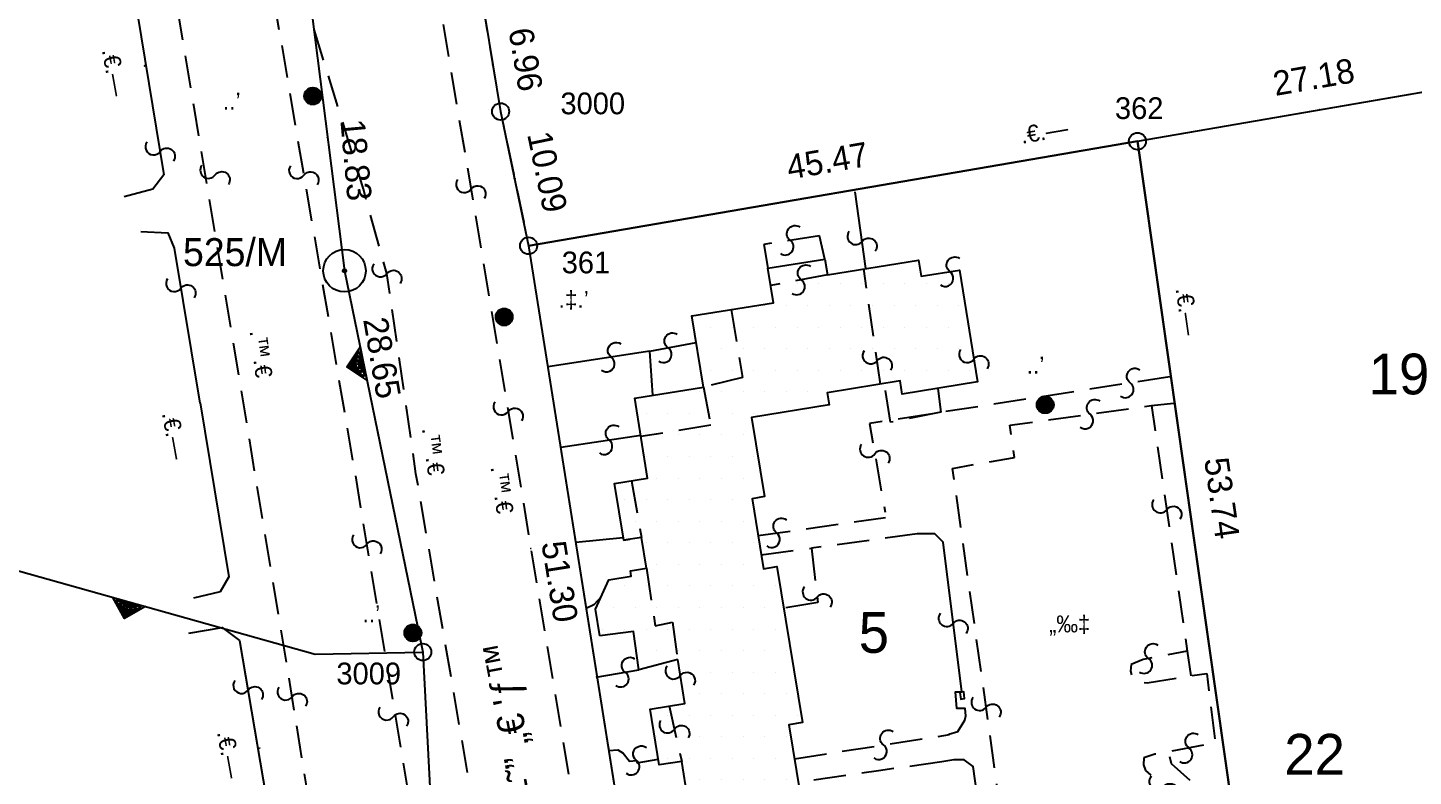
# Model space of a CAD drawing. Extents: x 160399 to 161261, y 619798 to 620526.
# Drawn here: x 160689.1 to 160791.1, y 620177.8 to 620232.9 of the extents above; entities that cross this region are included whole.
import ezdxf
from ezdxf.enums import TextEntityAlignment as Align

# ---------------------------------------------------------------- set-up
doc = ezdxf.new("R2010")
doc.units = 0
doc.header["$LTSCALE"] = 0.375
doc.header["$MEASUREMENT"] = 0
doc.linetypes.add('HIDDEN', pattern=[9.525, 6.35, -3.175])
doc.layers.get('0').update_dxf_attribs({"linetype": 'CONTINUOUS'})
for name, color, linetype in [('FNCP002', 251, 'CONTINUOUS'), ('FNCS012', 3, 'CONTINUOUS'), ('PCLP001', 7, 'CONTINUOUS'), ('PCLP004', 7, 'CONTINUOUS'), ('PCLP007', 7, 'CONTINUOUS'), ('PCLS001', 2, 'CONTINUOUS'), ('PCLS002', 2, 'CONTINUOUS'), ('PCLS007', 4, 'CONTINUOUS'), ('PH-BLDH001', 3, 'CONTINUOUS'), ('PH-BLDP001', 3, 'CONTINUOUS'), ('PH-BLDP008', 3, 'CONTINUOUS'), ('PH-BLDP030', 3, 'HIDDEN'), ('PH-BLDP031', 3, 'HIDDEN'), ('PH-ELCS102', 3, 'CONTINUOUS'), ('PH-FNCP000', 3, 'CONTINUOUS'), ('PH-FNCP006', 3, 'CONTINUOUS'), ('PH-FNCP007', 3, 'CONTINUOUS'), ('PH-LGTS008', 3, 'CONTINUOUS'), ('PH-PHNS006', 3, 'CONTINUOUS'), ('PH-RODP021', 3, 'HIDDEN'), ('PH-RODP023', 3, 'HIDDEN'), ('PH-RODP026', 3, 'HIDDEN'), ('PH-RODP028', 3, 'HIDDEN'), ('PH-RODT100', 3, 'HIDDEN'), ('RODP021', 251, 'HIDDEN'), ('RODS001', 7, 'CONTINUOUS'), ('RODS004', 3, 'CONTINUOUS'), ('SRVS002', 6, 'CONTINUOUS'), ('SRVS007', 2, 'CONTINUOUS'), ('UD_PCLS008', 11, 'CONTINUOUS')]:
    doc.layers.add(name, color=color, linetype=linetype)
doc.styles.add('HEBTXT', font='hebtxt')

# ---------------------------------------------------------------- blocks, each defined once
blk = doc.blocks.new('*X12')
at = {"color": 0}
for p, q in [((160747.86875, 620215.6125), (160747.86875, 620215.6125)), ((160755.80625, 620215.6125), (160755.80625, 620215.6125)), ((160745.4875, 620214.025), (160745.4875, 620214.025)), ((160747.075, 620214.025), (160747.075, 620214.025)), ((160748.6625, 620214.025), (160748.6625, 620214.025)), ((160750.25, 620214.025), (160750.25, 620214.025)), ((160751.8375, 620214.025), (160751.8375, 620214.025)), ((160753.425, 620214.025), (160753.425, 620214.025)), ((160755.0125, 620214.025), (160755.0125, 620214.025)), ((160756.6, 620214.025), (160756.6, 620214.025)), ((160758.1875, 620214.025), (160758.1875, 620214.025)), ((160744.69375, 620212.4375), (160744.69375, 620212.4375)), ((160746.28125, 620212.4375), (160746.28125, 620212.4375)), ((160747.86875, 620212.4375), (160747.86875, 620212.4375)), ((160749.45625, 620212.4375), (160749.45625, 620212.4375)), ((160751.04375, 620212.4375), (160751.04375, 620212.4375)), ((160752.63125, 620212.4375), (160752.63125, 620212.4375)), ((160754.21875, 620212.4375), (160754.21875, 620212.4375)), ((160755.80625, 620212.4375), (160755.80625, 620212.4375)), ((160757.39375, 620212.4375), (160757.39375, 620212.4375)), ((160758.98125, 620212.4375), (160758.98125, 620212.4375)), ((160740.725, 620210.85), (160740.725, 620210.85)), ((160742.3125, 620210.85), (160742.3125, 620210.85)), ((160743.9, 620210.85), (160743.9, 620210.85)), ((160745.4875, 620210.85), (160745.4875, 620210.85)), ((160747.075, 620210.85), (160747.075, 620210.85)), ((160748.6625, 620210.85), (160748.6625, 620210.85)), ((160750.25, 620210.85), (160750.25, 620210.85)), ((160751.8375, 620210.85), (160751.8375, 620210.85)), ((160753.425, 620210.85), (160753.425, 620210.85)), ((160755.0125, 620210.85), (160755.0125, 620210.85)), ((160756.6, 620210.85), (160756.6, 620210.85)), ((160758.1875, 620210.85), (160758.1875, 620210.85)), ((160739.93125, 620209.2625), (160739.93125, 620209.2625)), ((160741.51875, 620209.2625), (160741.51875, 620209.2625)), ((160743.10625, 620209.2625), (160743.10625, 620209.2625)), ((160744.69375, 620209.2625), (160744.69375, 620209.2625)), ((160746.28125, 620209.2625), (160746.28125, 620209.2625)), ((160747.86875, 620209.2625), (160747.86875, 620209.2625)), ((160749.45625, 620209.2625), (160749.45625, 620209.2625)), ((160751.04375, 620209.2625), (160751.04375, 620209.2625)), ((160752.63125, 620209.2625), (160752.63125, 620209.2625)), ((160754.21875, 620209.2625), (160754.21875, 620209.2625)), ((160755.80625, 620209.2625), (160755.80625, 620209.2625)), ((160757.39375, 620209.2625), (160757.39375, 620209.2625)), ((160758.98125, 620209.2625), (160758.98125, 620209.2625)), ((160740.725, 620207.675), (160740.725, 620207.675)), ((160742.3125, 620207.675), (160742.3125, 620207.675)), ((160743.9, 620207.675), (160743.9, 620207.675)), ((160745.4875, 620207.675), (160745.4875, 620207.675)), ((160747.075, 620207.675), (160747.075, 620207.675)), ((160748.6625, 620207.675), (160748.6625, 620207.675)), ((160750.25, 620207.675), (160750.25, 620207.675)), ((160751.8375, 620207.675), (160751.8375, 620207.675)), ((160753.425, 620207.675), (160753.425, 620207.675)), ((160755.0125, 620207.675), (160755.0125, 620207.675)), ((160756.6, 620207.675), (160756.6, 620207.675)), ((160758.1875, 620207.675), (160758.1875, 620207.675)), ((160759.775, 620207.675), (160759.775, 620207.675)), ((160738.34375, 620206.0875), (160738.34375, 620206.0875)), ((160739.93125, 620206.0875), (160739.93125, 620206.0875)), ((160741.51875, 620206.0875), (160741.51875, 620206.0875)), ((160743.10625, 620206.0875), (160743.10625, 620206.0875)), ((160744.69375, 620206.0875), (160744.69375, 620206.0875)), ((160746.28125, 620206.0875), (160746.28125, 620206.0875)), ((160747.86875, 620206.0875), (160747.86875, 620206.0875)), ((160749.45625, 620206.0875), (160749.45625, 620206.0875)), ((160755.80625, 620206.0875), (160755.80625, 620206.0875)), ((160735.9625, 620204.5), (160735.9625, 620204.5)), ((160737.55, 620204.5), (160737.55, 620204.5)), ((160739.1375, 620204.5), (160739.1375, 620204.5)), ((160740.725, 620204.5), (160740.725, 620204.5)), ((160742.3125, 620204.5), (160742.3125, 620204.5)), ((160743.9, 620204.5), (160743.9, 620204.5)), ((160745.4875, 620204.5), (160745.4875, 620204.5)), ((160736.75625, 620202.9125), (160736.75625, 620202.9125)), ((160738.34375, 620202.9125), (160738.34375, 620202.9125)), ((160739.93125, 620202.9125), (160739.93125, 620202.9125)), ((160741.51875, 620202.9125), (160741.51875, 620202.9125)), ((160743.10625, 620202.9125), (160743.10625, 620202.9125)), ((160735.9625, 620201.325), (160735.9625, 620201.325)), ((160737.55, 620201.325), (160737.55, 620201.325)), ((160739.1375, 620201.325), (160739.1375, 620201.325)), ((160740.725, 620201.325), (160740.725, 620201.325)), ((160742.3125, 620201.325), (160742.3125, 620201.325)), ((160743.9, 620201.325), (160743.9, 620201.325)), ((160736.75625, 620199.7375), (160736.75625, 620199.7375)), ((160738.34375, 620199.7375), (160738.34375, 620199.7375)), ((160739.93125, 620199.7375), (160739.93125, 620199.7375)), ((160741.51875, 620199.7375), (160741.51875, 620199.7375)), ((160743.10625, 620199.7375), (160743.10625, 620199.7375)), ((160734.375, 620198.15), (160734.375, 620198.15)), ((160735.9625, 620198.15), (160735.9625, 620198.15)), ((160737.55, 620198.15), (160737.55, 620198.15)), ((160739.1375, 620198.15), (160739.1375, 620198.15)), ((160740.725, 620198.15), (160740.725, 620198.15)), ((160742.3125, 620198.15), (160742.3125, 620198.15)), ((160735.16875, 620196.5625), (160735.16875, 620196.5625)), ((160736.75625, 620196.5625), (160736.75625, 620196.5625)), ((160738.34375, 620196.5625), (160738.34375, 620196.5625)), ((160739.93125, 620196.5625), (160739.93125, 620196.5625)), ((160741.51875, 620196.5625), (160741.51875, 620196.5625)), ((160743.10625, 620196.5625), (160743.10625, 620196.5625)), ((160735.9625, 620194.975), (160735.9625, 620194.975)), ((160737.55, 620194.975), (160737.55, 620194.975)), ((160739.1375, 620194.975), (160739.1375, 620194.975)), ((160740.725, 620194.975), (160740.725, 620194.975)), ((160742.3125, 620194.975), (160742.3125, 620194.975)), ((160743.9, 620194.975), (160743.9, 620194.975)), ((160736.75625, 620193.3875), (160736.75625, 620193.3875)), ((160738.34375, 620193.3875), (160738.34375, 620193.3875)), ((160739.93125, 620193.3875), (160739.93125, 620193.3875)), ((160741.51875, 620193.3875), (160741.51875, 620193.3875)), ((160743.10625, 620193.3875), (160743.10625, 620193.3875)), ((160734.375, 620191.8), (160734.375, 620191.8)), ((160735.9625, 620191.8), (160735.9625, 620191.8)), ((160737.55, 620191.8), (160737.55, 620191.8)), ((160739.1375, 620191.8), (160739.1375, 620191.8)), ((160740.725, 620191.8), (160740.725, 620191.8)), ((160742.3125, 620191.8), (160742.3125, 620191.8)), ((160743.9, 620191.8), (160743.9, 620191.8)), ((160745.4875, 620191.8), (160745.4875, 620191.8)), ((160733.58125, 620190.2125), (160733.58125, 620190.2125)), ((160735.16875, 620190.2125), (160735.16875, 620190.2125)), ((160736.75625, 620190.2125), (160736.75625, 620190.2125)), ((160738.34375, 620190.2125), (160738.34375, 620190.2125)), ((160739.93125, 620190.2125), (160739.93125, 620190.2125)), ((160741.51875, 620190.2125), (160741.51875, 620190.2125)), ((160743.10625, 620190.2125), (160743.10625, 620190.2125)), ((160744.69375, 620190.2125), (160744.69375, 620190.2125)), ((160732.7875, 620188.625), (160732.7875, 620188.625)), ((160734.375, 620188.625), (160734.375, 620188.625)), ((160735.9625, 620188.625), (160735.9625, 620188.625)), ((160737.55, 620188.625), (160737.55, 620188.625)), ((160739.1375, 620188.625), (160739.1375, 620188.625)), ((160740.725, 620188.625), (160740.725, 620188.625)), ((160742.3125, 620188.625), (160742.3125, 620188.625)), ((160743.9, 620188.625), (160743.9, 620188.625)), ((160745.4875, 620188.625), (160745.4875, 620188.625)), ((160736.75625, 620187.0375), (160736.75625, 620187.0375)), ((160738.34375, 620187.0375), (160738.34375, 620187.0375)), ((160739.93125, 620187.0375), (160739.93125, 620187.0375)), ((160741.51875, 620187.0375), (160741.51875, 620187.0375)), ((160743.10625, 620187.0375), (160743.10625, 620187.0375)), ((160744.69375, 620187.0375), (160744.69375, 620187.0375)), ((160746.28125, 620187.0375), (160746.28125, 620187.0375)), ((160739.1375, 620185.45), (160739.1375, 620185.45)), ((160740.725, 620185.45), (160740.725, 620185.45)), ((160742.3125, 620185.45), (160742.3125, 620185.45)), ((160743.9, 620185.45), (160743.9, 620185.45)), ((160745.4875, 620185.45), (160745.4875, 620185.45)), ((160739.93125, 620183.8625), (160739.93125, 620183.8625)), ((160741.51875, 620183.8625), (160741.51875, 620183.8625)), ((160743.10625, 620183.8625), (160743.10625, 620183.8625)), ((160744.69375, 620183.8625), (160744.69375, 620183.8625)), ((160746.28125, 620183.8625), (160746.28125, 620183.8625)), ((160737.55, 620182.275), (160737.55, 620182.275)), ((160739.1375, 620182.275), (160739.1375, 620182.275)), ((160740.725, 620182.275), (160740.725, 620182.275)), ((160742.3125, 620182.275), (160742.3125, 620182.275)), ((160743.9, 620182.275), (160743.9, 620182.275)), ((160745.4875, 620182.275), (160745.4875, 620182.275)), ((160747.075, 620182.275), (160747.075, 620182.275)), ((160736.75625, 620180.6875), (160736.75625, 620180.6875)), ((160738.34375, 620180.6875), (160738.34375, 620180.6875)), ((160739.93125, 620180.6875), (160739.93125, 620180.6875)), ((160741.51875, 620180.6875), (160741.51875, 620180.6875)), ((160743.10625, 620180.6875), (160743.10625, 620180.6875)), ((160744.69375, 620180.6875), (160744.69375, 620180.6875)), ((160746.28125, 620180.6875), (160746.28125, 620180.6875)), ((160737.55, 620179.1), (160737.55, 620179.1)), ((160739.1375, 620179.1), (160739.1375, 620179.1)), ((160740.725, 620179.1), (160740.725, 620179.1)), ((160742.3125, 620179.1), (160742.3125, 620179.1)), ((160743.9, 620179.1), (160743.9, 620179.1)), ((160745.4875, 620179.1), (160745.4875, 620179.1)), ((160739.93125, 620177.5125), (160739.93125, 620177.5125)), ((160741.51875, 620177.5125), (160741.51875, 620177.5125)), ((160743.10625, 620177.5125), (160743.10625, 620177.5125)), ((160744.69375, 620177.5125), (160744.69375, 620177.5125)), ((160746.28125, 620177.5125), (160746.28125, 620177.5125)), ((160739.1375, 620175.925), (160739.1375, 620175.925)), ((160740.725, 620175.925), (160740.725, 620175.925)), ((160742.3125, 620175.925), (160742.3125, 620175.925)), ((160743.9, 620175.925), (160743.9, 620175.925)), ((160745.4875, 620175.925), (160745.4875, 620175.925)), ((160747.075, 620175.925), (160747.075, 620175.925)), ((160738.34375, 620174.3375), (160738.34375, 620174.3375)), ((160739.93125, 620174.3375), (160739.93125, 620174.3375)), ((160741.51875, 620174.3375), (160741.51875, 620174.3375)), ((160743.10625, 620174.3375), (160743.10625, 620174.3375)), ((160744.69375, 620174.3375), (160744.69375, 620174.3375)), ((160746.28125, 620174.3375), (160746.28125, 620174.3375)), ((160747.86875, 620174.3375), (160747.86875, 620174.3375)), ((160739.1375, 620172.75), (160739.1375, 620172.75)), ((160740.725, 620172.75), (160740.725, 620172.75)), ((160742.3125, 620172.75), (160742.3125, 620172.75)), ((160743.9, 620172.75), (160743.9, 620172.75)), ((160745.4875, 620172.75), (160745.4875, 620172.75)), ((160747.075, 620172.75), (160747.075, 620172.75)), ((160748.6625, 620172.75), (160748.6625, 620172.75)), ((160739.93125, 620171.1625), (160739.93125, 620171.1625)), ((160741.51875, 620171.1625), (160741.51875, 620171.1625)), ((160743.10625, 620171.1625), (160743.10625, 620171.1625)), ((160744.69375, 620171.1625), (160744.69375, 620171.1625)), ((160746.28125, 620171.1625), (160746.28125, 620171.1625)), ((160747.86875, 620171.1625), (160747.86875, 620171.1625)), ((160739.1375, 620169.575), (160739.1375, 620169.575)), ((160740.725, 620169.575), (160740.725, 620169.575))]:
    blk.add_line(p, q, dxfattribs=at)
blk = doc.blocks.new('*X11')
at = {"color": 0}
for p, q in [((-0.5, 0), (0.5, 0)), ((-0.499, 0.032), (0.499, 0.032)), ((-0.496, 0.064), (0.496, 0.064)), ((-0.491, 0.095), (0.491, 0.095)), ((-0.484, 0.127), (0.484, 0.127)), ((-0.474, 0.159), (0.474, 0.159)), ((-0.462, 0.191), (0.462, 0.191)), ((-0.448, 0.222), (0.448, 0.222)), ((-0.431, 0.254), (0.431, 0.254)), ((-0.41, 0.286), (0.41, 0.286)), ((-0.386, 0.318), (0.386, 0.318)), ((-0.358, 0.349), (0.358, 0.349)), ((-0.324, 0.381), (0.324, 0.381)), ((-0.282, 0.413), (0.282, 0.413)), ((-0.229, 0.445), (0.229, 0.445)), ((-0.152, 0.476), (0.152, 0.476)), ((-0.499, -0.032), (0.499, -0.032)), ((-0.496, -0.064), (0.496, -0.064)), ((-0.491, -0.095), (0.491, -0.095)), ((-0.484, -0.127), (0.484, -0.127)), ((-0.474, -0.159), (0.474, -0.159)), ((-0.462, -0.191), (0.462, -0.191)), ((-0.448, -0.222), (0.448, -0.222)), ((-0.431, -0.254), (0.431, -0.254)), ((-0.41, -0.286), (0.41, -0.286)), ((-0.386, -0.318), (0.386, -0.318)), ((-0.358, -0.349), (0.358, -0.349)), ((-0.324, -0.381), (0.324, -0.381)), ((-0.282, -0.413), (0.282, -0.413)), ((-0.229, -0.445), (0.229, -0.445)), ((-0.152, -0.476), (0.152, -0.476))]:
    blk.add_line(p, q, dxfattribs=at)
blk = doc.blocks.new('LGTS008')
blk.add_circle((0, 0), 0.5)
blk.add_blockref('*X11', (0, 0))
at = {"style": 'HEBTXT', "flags": 8}
blk.add_attdef('DESC', text='', height=1.5, dxfattribs=at).set_placement((-3.815, -0.648), align=Align.CENTER)
at = {"style": 'HEBTXT', "flags": 9}
blk.add_attdef('ID', (0, -2.843), '', height=1.5, dxfattribs=at)
blk = doc.blocks.new('*X9')
at = {"color": 0}
for p, q in [((-0.5, 0), (0.5, 0)), ((-0.499, 0.032), (0.499, 0.032)), ((-0.496, 0.064), (0.496, 0.064)), ((-0.491, 0.095), (0.491, 0.095)), ((-0.484, 0.127), (0.484, 0.127)), ((-0.474, 0.159), (0.474, 0.159)), ((-0.462, 0.191), (0.462, 0.191)), ((-0.448, 0.222), (0.448, 0.222)), ((-0.431, 0.254), (0.431, 0.254)), ((-0.41, 0.286), (0.41, 0.286)), ((-0.386, 0.318), (0.386, 0.318)), ((-0.358, 0.349), (0.358, 0.349)), ((-0.324, 0.381), (0.324, 0.381)), ((-0.282, 0.413), (0.282, 0.413)), ((-0.229, 0.445), (0.229, 0.445)), ((-0.152, 0.476), (0.152, 0.476)), ((-0.499, -0.032), (0.499, -0.032)), ((-0.496, -0.064), (0.496, -0.064)), ((-0.491, -0.095), (0.491, -0.095)), ((-0.484, -0.127), (0.484, -0.127)), ((-0.474, -0.159), (0.474, -0.159)), ((-0.462, -0.191), (0.462, -0.191)), ((-0.448, -0.222), (0.448, -0.222)), ((-0.431, -0.254), (0.431, -0.254)), ((-0.41, -0.286), (0.41, -0.286)), ((-0.386, -0.318), (0.386, -0.318)), ((-0.358, -0.349), (0.358, -0.349)), ((-0.324, -0.381), (0.324, -0.381)), ((-0.282, -0.413), (0.282, -0.413)), ((-0.229, -0.445), (0.229, -0.445)), ((-0.152, -0.476), (0.152, -0.476))]:
    blk.add_line(p, q, dxfattribs=at)
blk = doc.blocks.new('ELCS102')
blk.add_circle((0, 0), 0.5)
blk.add_blockref('*X9', (0, 0))
at = {"style": 'HEBTXT', "flags": 8}
blk.add_attdef('DESC', text='', height=1.5, dxfattribs=at).set_placement((-3.815, -0.648), align=Align.CENTER)
at = {"style": 'HEBTXT', "flags": 9}
blk.add_attdef('ID', (0, -2.843), '', height=1.5, dxfattribs=at)
blk = doc.blocks.new('PHNS006')
at = {"layer": 'PH-PHNS006', "flags": 128}
blk.add_lwpolyline([(-0.5, -0.3125), (0.5, -0.3125), (0.5, 0.25), (-0.5, 0.25), (-0.5, -0.3125)], dxfattribs=at)
blk = doc.blocks.new('FNCS012')
blk.add_circle((0, 0), 0.001)
blk = doc.blocks.new('RODS004')
blk.add_circle((0, 0), 0.001)
blk = doc.blocks.new('PCLS002')
blk.add_lwpolyline([(-0.85, -0.85, 1), (0, 0, -1), (0.85, 0.85, -1)], format="xyb")
blk = doc.blocks.new('RODS001')
blk.add_circle((0, 0), 0.001)
blk = doc.blocks.new('SRVS002')
for radius in [1.25, 0.1]:
    blk.add_circle((0, 0), radius)
blk = doc.blocks.new('PCLS008')
at = {"style": 'HEBTXT', "flags": 1}
blk.add_attdef('CAPTION', text='', height=1.5, dxfattribs=at).set_placement((-0.165, -14.191), align=Align.CENTER)
blk = doc.blocks.new('SRVS007')
blk.add_circle((0, 0), 0.5)
at = {"style": 'HEBTXT'}
blk.add_attdef('NAME', text='', height=1.8, dxfattribs=at).set_placement((-0.011, -2.996), align=Align.CENTER)
for tag, flags, p in [('KIND', 1, (0, -6.042, -0.001)), ('HEIGHT', 1, (0, -8, -0.001)), ('SOURCE-CODE', 9, (0, -9.958, -0.001)), ('MARK-CODE', 9, (0, -11.916, -0.001))]:
    blk.add_attdef(tag, text='', height=1.8, dxfattribs=dict(at, flags=flags)).set_placement(p, align=Align.CENTER)
blk = doc.blocks.new('PCLS007')
blk.add_circle((0, 0), 0.00313)
blk = doc.blocks.new('SU93_41R')
for points in [[(1, 0), (0, -1), (-1, 0)], [(0.759, -0.1), (0, -0.859), (-0.759, -0.1)], [(0.517, -0.2), (0, -0.717), (-0.517, -0.2)], [(0.276, -0.3), (0, -0.576), (-0.276, -0.3)], [(0.034, -0.4), (0, -0.434), (-0.034, -0.4)]]:
    blk.add_lwpolyline(points, close=True)

msp = doc.modelspace()

# ---------------------------------------------------------------- linework, layer by layer
at = {"layer": 'FNCP002', "flags": 128}
for points in [[(160770.76, 620224.55), (160797.54, 620229.18)], [(160778.32, 620171.34), (160770.76, 620224.55)]]:
    msp.add_lwpolyline(points, dxfattribs=at)
msp.add_lwpolyline([(160770.76, 620224.55), (160725.95, 620216.86), (160734, 620166.2, 0.232603)], format="xyb", dxfattribs=at)
at = {"layer": 'PCLP001', "flags": 128}
msp.add_lwpolyline([(160685.44, 620296.04), (160710.02, 620233.75), (160712.4, 620215.02), (160718.16, 620186.95), (160719.82, 620154.86)], dxfattribs=at)
at = {"layer": 'PCLP004'}
for p, q in [((160722.74, 620233.61), (160723.89, 620226.74)), ((160770.76, 620224.55), (160797.54, 620229.18)), ((160723.89, 620226.74), (160725.95, 620216.86)), ((160725.95, 620216.86), (160770.76, 620224.55)), ((160770.76, 620224.55), (160778.32, 620171.34)), ((160725.95, 620216.86), (160734, 620166.2))]:
    msp.add_line(p, q, dxfattribs=at)
at = {"layer": 'PCLP007'}
msp.add_lwpolyline([(160686.97, 620193.31), (160710.23, 620186.79), (160718.16, 620186.95)], dxfattribs=at)
at = {"layer": 'PH-BLDP001'}
for points in [[(160731.2, 620188.14, 35.58), (160730.88, 620190.11, 35.68), (160731.86, 620192.26, 35.78), (160733.5, 620192.53, 43.31), (160733.44, 620192.93, 43.31), (160734.62, 620193.12, 46.42), (160734.25, 620195.39, 46.6), (160732.95, 620195.18, 39.52), (160732.27, 620199.35, 39.81), (160734.71, 620199.74, 46.23), (160733.76, 620205.63, 42.8), (160738.82, 620206.45, 43.07), (160737.97, 620211.69, 43.11), (160743.97, 620212.66, 46.3), (160743.56, 620215.2, 43.17), (160747.75, 620215.88, 43.06), (160747.94, 620214.72, 46.45), (160754.64, 620215.81, 43.55), (160754.83, 620214.61, 43.58), (160757.66, 620215.07, 43.33), (160758.99, 620206.84, 43.22), (160753.44, 620205.94, 43.33), (160753.29, 620206.91, 46.67), (160747.93, 620206.04, 46.39), (160748.08, 620205.14, 46.09), (160742.36, 620204.21, 45.91), (160743.3, 620198.39, 45.91), (160742.4, 620198.24, 46.33), (160743.23, 620193.08, 46.33), (160744.23, 620193.24, 45.92), (160746.1, 620181.75, 45.92), (160745.1, 620181.59, 46.27), (160745.95, 620176.37, 42.97)], [(160736.92, 620186.39, 45.97), (160734.07, 620185.65, 39.85), (160733.68, 620188.46, 35.8), (160731.2, 620188.14, 35.8)], [(160737.65, 620176.23, 46.5), (160737.22, 620178.9, 46.41), (160735.56, 620178.64, 43.44), (160734.89, 620182.75, 43.33), (160737.44, 620183.16, 45.98), (160736.92, 620186.39, 45.97)]]:
    msp.add_polyline3d(points, dxfattribs=at)
at = {"layer": 'PH-BLDP008'}
msp.add_polyline3d([(160735.1, 620205.85, 36.14), (160734.86, 620209.09, 35.69), (160738.28, 620209.74, 35.6)], dxfattribs=at)
at = {"layer": 'PH-BLDP030'}
for points in [[(160751.86, 620206.68, 46.37), (160750.62, 620215.15, 46.24)], [(160747.94, 620214.72, 46.24), (160743.77, 620213.93, 46.24)], [(160740.85, 620212.16, 46.14), (160741.7, 620207.15, 46.14), (160738.82, 620206.45, 46.05)], [(160738.82, 620206.45, 46.05), (160739.35, 620203.65, 46.05), (160734.21, 620202.81, 46.05)], [(160733.52, 620199.55, 46.37), (160734.25, 620195.39, 46.37)], [(160734.62, 620193.12, 46.37), (160735.26, 620188.89, 46.37), (160736.55, 620189.15, 45.8), (160736.92, 620186.39, 45.8)], [(160736.29, 620182.98, 46.27), (160737.22, 620178.9, 46.31)]]:
    msp.add_polyline3d(points, dxfattribs=at)
at = {"layer": 'PH-BLDP031'}
for points in [[(160747.75, 620215.88, 35.82), (160747.35, 620217.6, 35.82), (160743.27, 620216.96, 35.82), (160743.56, 620215.2, 35.82)], [(160756.08, 620206.36, 38.63), (160756.29, 620204.62, 38.63), (160752.59, 620203.86, 38.63), (160752.14, 620206.73, 38.63)], [(160743.07, 620194.1, 38.59), (160746.76, 620194.59, 38.59), (160747.24, 620190.59, 38.59), (160744.73, 620190.17, 38.59)]]:
    msp.add_polyline3d(points, dxfattribs=at)
at = {"layer": 'PH-FNCP000'}
for points in [[(160693.36, 620237.88, 33.67), (160695.44, 620238.21, 33.77), (160696.6, 620237.34, 33.72), (160699.11, 620222.09, 33.39), (160698.3, 620221.03, 33.39), (160696.18, 620220.46, 33.39)], [(160750.78, 620215.18, 33.93), (160749.99, 620220.84, 33.93)], [(160701.77, 620205.29, 32.93), (160703.89, 620192.49, 33.17), (160703.25, 620191.38, 33.17), (160701.28, 620190.91, 33.1)], [(160756.87, 620180.9, 33.5), (160757.53, 620181.1, 33.5), (160757.86, 620181.62, 33.5), (160758.05, 620181.93, 33.5), (160758.14, 620182.26, 33.5), (160758.07, 620182.8, 33.67), (160757.47, 620182.78, 33.94), (160757.37, 620184.01, 34.09), (160757.83, 620184.01, 33.97), (160756.46, 620195.05, 33.46), (160755.84, 620195.65, 33.42), (160755.11, 620195.65, 33.41), (160754.55, 620195.65, 33.43)], [(160729.42, 620195.04, 35.19), (160732.92, 620195.38, 35.99)], [(160732.95, 620195.18, 34.99), (160733.39, 620195.25, 34.99)], [(160731.29, 620191.02, 34.32), (160730.76, 620190.42, 34.32), (160730.19, 620190.16, 34.32)], [(160700.95, 620188.35, 33.1), (160703.39, 620188.76, 33.1), (160704.68, 620187.8, 33.1), (160707.3, 620172.35, 33.1), (160706.36, 620171.51, 33.1), (160702.38, 620170.8, 33.1)], [(160730.93, 620185.09, 34.33), (160734.07, 620185.65, 34.33)], [(160731.81, 620179.97, 34.32), (160731.86, 620179.71, 34.32), (160732.51, 620179.74, 34.32), (160732.91, 620179.51, 34.32), (160733.38, 620178.91, 34.32), (160733.88, 620178.97, 34.32), (160733.95, 620178.78, 34.32), (160735.49, 620179.07, 34.32)]]:
    msp.add_polyline3d(points, dxfattribs=at)
at = {"layer": 'PH-FNCP006'}
for points in [[(160697.4, 620217.91, 33.07), (160699.39, 620217.82, 33.05), (160699.86, 620216.68, 33), (160701.76, 620205.27, 32.94)], [(160759.29, 620168.5, 33.76), (160759.31, 620168.51, 33.76), (160759.95, 620168.97, 33.76), (160759.92, 620169.53, 33.76), (160758.67, 620178.51, 33.53), (160758, 620179.01, 33.49), (160757.25, 620179.01, 33.45), (160756.37, 620178.87, 33.25)]]:
    msp.add_polyline3d(points, dxfattribs=at)
at = {"layer": 'PH-FNCP007'}
for points in [[(160734.86, 620209.09, 33.11), (160727.37, 620207.94, 33.11)], [(160728.31, 620202.03, 33.45), (160734.2, 620202.92, 33.45)]]:
    msp.add_polyline3d(points, dxfattribs=at)
at = {"layer": 'PH-RODP021', "flags": 128}
for points in [[(160892, 620297.11), (160864.64, 620292.06), (160842.46, 620288.29), (160817.97, 620284.4), (160794.42, 620281.23), (160792.78, 620281.14), (160777.9, 620278.29), (160766.3, 620276.04), (160755.58, 620273.9), (160732.11, 620272.17), (160728.64, 620271.79), (160726.28, 620271.22), (160724.04, 620270.28), (160721.98, 620268.99), (160720.5, 620267.72), (160718.2, 620265.12), (160717.14, 620262.82), (160716.45, 620260.39), (160716.15, 620257.88), (160716.26, 620255.19), (160718.52, 620239.93), (160723.12, 620212.6), (160731.52, 620162.08), (160738.58, 620119), (160744.22, 620080.8), (160744.61, 620078.11), (160745.12, 620075.83), (160746, 620073.67), (160747.74, 620071.05), (160749.43, 620069.3), (160751.37, 620067.84), (160753.53, 620066.71), (160755.78, 620065.97), (160758.8, 620065.69), (160761.84, 620065.81), (160763.49, 620066.04), (160764.53, 620067.52), (160778.78, 620069.47), (160780.2, 620070.11), (160781.43, 620071.09), (160782.37, 620072.35), (160782.96, 620073.78), (160781.47, 620088.76), (160781.04, 620089.73), (160780.28, 620090.48), (160779.3, 620090.89), (160778.45, 620090.95), (160765.64, 620089.06), (160764.04, 620100.52), (160763.05, 620100.29), (160760.52, 620118), (160764.35, 620118.66), (160764.69, 620119.05), (160764.76, 620119.8), (160763.91, 620127.54), (160763.61, 620128.25), (160763.15, 620128.4), (160759.56, 620127.88), (160756.21, 620145.87), (160771.44, 620148.67), (160772.83, 620139.4), (160770.05, 620138.96), (160769.41, 620138.66), (160769.2, 620138.15), (160769.21, 620137.54), (160769.59, 620137.08), (160769.98, 620136.79), (160770.79, 620136.8), (160773.79, 620137.22), (160774.52, 620137.86), (160774.86, 620138.19), (160775.02, 620138.83), (160775.11, 620139.42), (160774.98, 620140.2), (160770.77, 620166.16), (160770.67, 620167.83), (160770.45, 620168.81), (160769.93, 620169.42), (160769.42, 620169.8), (160768.49, 620169.8), (160761.59, 620168.81), (160757.16, 620200.47), (160761.72, 620201.28), (160761.36, 620203.64), (160771.8, 620205.09), (160774.43, 620187.02), (160771.18, 620186.39), (160770.3, 620186.04), (160770.26, 620185.54), (160770.35, 620185.08), (160770.95, 620184.72), (160771.48, 620184.69), (160775.86, 620185.38), (160776.49, 620180.24), (160772.05, 620179.42), (160771.24, 620179.15), (160771.2, 620178.65), (160771.36, 620178.23), (160775.66, 620174.38), (160781.55, 620137.55), (160782.42, 620136.98), (160783.72, 620136.78), (160786.57, 620137.24), (160787.14, 620137.54), (160787.45, 620138.42), (160787.21, 620139.24), (160786.73, 620139.68), (160786.08, 620139.76), (160785.75, 620139.64), (160783.12, 620139), (160778.79, 620166.31), (160793.82, 620168.72), (160796.84, 620148.32), (160793.51, 620147.84), (160792.99, 620147.59), (160792.76, 620147.07), (160792.81, 620146.74), (160794.32, 620137.3), (160794.62, 620136.77), (160795.18, 620136.54), (160795.62, 620136.63), (160798.61, 620136.98), (160799.17, 620132.46), (160795.14, 620131.69), (160794.55, 620131.45), (160794.22, 620130.91), (160794.2, 620130.52), (160795.04, 620124.38), (160795.08, 620123.8), (160795.49, 620123.37), (160796.3, 620123.38), (160800.44, 620123.72), (160804.03, 620094.01), (160788.83, 620092.06), (160788.11, 620091.55), (160787.68, 620090.77), (160787.61, 620090.11), (160789.22, 620076.61), (160789.58, 620075.2), (160790.31, 620073.95), (160791.35, 620072.93), (160792.62, 620072.24), (160794.03, 620071.91), (160795.24, 620071.93), (160807.62, 620073.52), (160809, 620072.33), (160816.67, 620073.58), (160818.95, 620074.41), (160821.06, 620075.59), (160822.95, 620077.11), (160824.57, 620078.91), (160825.89, 620080.94), (160826.85, 620083.17), (160827.44, 620085.52), (160827.64, 620087.93), (160827.56, 620089.52), (160827.39, 620092.49), (160825.17, 620094.51), (160824.13, 620125.04), (160825.22, 620131.82), (160826.7, 620138.51), (160828.55, 620145.11), (160829.69, 620148.57), (160832.33, 620154.73), (160834.44, 620155.1), (160836.81, 620159.39), (160841.21, 620166.24), (160849.33, 620176.16), (160852, 620179), (160852.24, 620181.79), (160859.65, 620187.51), (160868.32, 620193.22), (160871.19, 620192.3), (160877.57, 620196.58), (160884.42, 620200.94), (160898.17, 620203.16)], [(160691.91, 620142.12), (160705.67, 620146.97), (160707.53, 620147.87), (160709.17, 620149.11), (160710.56, 620150.64), (160711.62, 620152.4), (160712.34, 620154.33), (160712.67, 620156.37), (160712.46, 620159.31), (160708.27, 620185.35), (160701.36, 620226.91), (160697.1, 620252.11), (160696.37, 620256.09), (160695.45, 620258.76), (160694.34, 620260.89), (160692.89, 620262.81), (160691.16, 620264.46), (160689.17, 620265.81), (160686.99, 620266.82), (160684.68, 620267.46), (160683.34, 620267.65), (160670.93, 620268.2)]]:
    msp.add_lwpolyline(points, dxfattribs=at)
at = {"layer": 'PH-RODP023', "flags": 128}
for points in [[(160742.84, 620195.52), (160752.21, 620196.85)], [(160754.55, 620195.65), (160746.76, 620194.59)], [(160745.51, 620179.09), (160756.93, 620180.87)], [(160756.37, 620178.87), (160751.69, 620178.2), (160745.79, 620177.34)]]:
    msp.add_lwpolyline(points, dxfattribs=at)
at = {"layer": 'PH-RODP026', "flags": 128}
for points in [[(160773.14, 620207.21), (160751.04, 620203.77), (160752.18, 620197.24)], [(160771.8, 620205.09), (160773.42, 620205.28)], [(160774.43, 620187.02), (160774.68, 620185.2)], [(160777.64, 620176.08), (160776.28, 620176), (160773.27, 620178.73), (160773.06, 620179.61)]]:
    msp.add_lwpolyline(points, dxfattribs=at)
at = {"layer": 'PH-RODP028', "flags": 128}
msp.add_lwpolyline([(160737.88, 620068.68), (160737.92, 620073.39), (160737.17, 620081.37), (160735.74, 620093.31), (160732.46, 620113.2), (160727.45, 620142.49), (160722.7, 620170.85), (160717.66, 620200.08), (160715.52, 620214.81), (160713.79, 620221.03), (160709.24, 620235.76), (160708.49, 620238.85), (160707.71, 620243.16), (160706.69, 620248.79), (160706.12, 620253.44), (160705.79, 620255.39), (160706.36, 620268.81), (160706.51, 620271.85), (160706.11, 620272.92), (160705.6, 620272.97), (160705.04, 620272.73), (160704.71, 620272.21), (160704.56, 620271.26), (160704.53, 620270.18), (160703.97, 620256.77), (160704.59, 620250.36), (160706.03, 620241.84), (160708.96, 620224.63), (160713.07, 620200.67), (160717.87, 620171.86), (160723.95, 620135.78), (160726.77, 620117.96), (160733.65, 620093.68), (160734.56, 620087.88), (160735.54, 620079.37), (160736.27, 620069.67), (160736.4, 620068.75), (160736.69, 620068.28), (160737.21, 620068.13), (160737.7, 620068.37), (160737.88, 620068.68)], close=True, dxfattribs=at)
at = {"layer": 'RODP021', "flags": 128}
msp.add_lwpolyline([(160719.55, 620252.6), (160721.26, 620242.58), (160723.89, 620226.74), (160725.95, 620216.86)], dxfattribs=at)

# ---------------------------------------------------------------- block references
at = {"layer": 'FNCS012'}
ref = msp.add_blockref('FNCS012', (160697.69, 620230.1), dxfattribs=dict(at, xscale=1.25, yscale=1.25, zscale=1.25, rotation=280.2623424341045))
ref.add_attrib('FENCE_TYPE', '.€.—', dxfattribs={"layer": '0', "height": 1.25, "rotation": 280.2623, "style": 'HEBTXT', "flags": 8}).set_placement((160694.85, 620229.52), align=Align.CENTER)
ref = msp.add_blockref('FNCS012', (160764.21, 620223.43), dxfattribs=dict(at, xscale=1.25, yscale=1.25, zscale=1.25, rotation=9.737870207591657))
ref.add_attrib('FENCE_TYPE', '.€.—', dxfattribs={"layer": '0', "height": 1.25, "rotation": 9.7379, "style": 'HEBTXT', "flags": 8}).set_placement((160764, 620224.66), align=Align.CENTER)
ref = msp.add_blockref('FNCS012', (160772.57, 620211.78), dxfattribs=dict(at, xscale=1.25, yscale=1.25, zscale=1.25, rotation=278.0863800879164))
ref.add_attrib('FENCE_TYPE', '.€.—', dxfattribs={"layer": '0', "height": 1.25, "rotation": 278.0864, "style": 'HEBTXT', "flags": 8}).set_placement((160773.81, 620211.95), align=Align.CENTER)
ref = msp.add_blockref('FNCS012', (160702.12, 620203.36), dxfattribs=dict(at, xscale=1.25, yscale=1.25, zscale=1.25, rotation=280.2623424341045))
ref.add_attrib('FENCE_TYPE', '.€.—', dxfattribs={"layer": '0', "height": 1.25, "rotation": 280.2623, "style": 'HEBTXT', "flags": 8}).set_placement((160699.27, 620202.78), align=Align.CENTER)
ref = msp.add_blockref('FNCS012', (160706.16, 620179.88), dxfattribs=dict(at, xscale=1.25, yscale=1.25, zscale=1.25, rotation=280.2623424341045))
ref.add_attrib('FENCE_TYPE', '.€.—', dxfattribs={"layer": '0', "height": 1.25, "rotation": 280.2623, "style": 'HEBTXT', "flags": 8}).set_placement((160703.32, 620179.3), align=Align.CENTER)
at = {"layer": 'PCLS001', "xscale": 1.25, "yscale": 1.25, "zscale": 1.25}
for p, rotation in [((160713.8, 620208.2), 281.5983451838912), ((160696.54, 620190.63), 344.333225223455)]:
    msp.add_blockref('SU93_41R', p, dxfattribs=dict(at, rotation=rotation))
at = {"layer": 'PCLS002'}
for p, rotation in [((160698.83, 620223.8, 33.42), 279.3489329682886), ((160702.87, 620222.07, 32.98), 279.4330253130993), ((160709.4, 620222.05, 32.66), 279.6726938361544), ((160721.7, 620221.03, 31.61), 279.5486575503326), ((160745.2, 620217.26, 35.82), 9.005828167319025), ((160750.5, 620217.18, 33.93), 277.8793224582903), ((160756.96, 620214.95, 43.39), 9.2120951326866), ((160715.52, 620214.81, 32.66), 278.2465968618325), ((160746.02, 620214.35, 46.24), 10.74392296651864), ((160700.35, 620213.73, 32.98), 279.4330253130993), ((160736.21, 620209.35, 35.66), 10.73973184435194), ((160732.03, 620208.66, 33.11), 8.731081221253701), ((160751.61, 620208.41, 46.35), 278.298524248103), ((160758.72, 620208.51, 43.24), 279.213776562195), ((160770.23, 620206.76, 33.31), 8.849182692641408), ((160724.44, 620204.66, 31.61), 279.4479765150333), ((160767.27, 620204.46, 31.61), 7.863340532351721), ((160731.87, 620202.57, 33.45), 8.542999931911137), ((160751.43, 620201.54, 33.31), 279.9443495817015), ((160772.92, 620197.44, 31.61), 278.2770222540321), ((160744.2, 620195.72, 33.56), 8.044522463056575), ((160714.04, 620194.88, 32.66), 279.6726938361544), ((160747.19, 620191, 38.59), 276.8354232332463), ((160757.2, 620189.06, 33.74), 277.0745084608453), ((160771.58, 620186.47, 31.61), 11.01771361990526), ((160733.06, 620185.47, 34.33), 10.07981160161442), ((160737.11, 620185.21, 45.97), 279.2058831667646), ((160705.3, 620184.15, 33.1), 279.6186278522152), ((160708.55, 620183.66, 31.86), 279.1376460275537), ((160759.62, 620182.88, 31.61), 277.9585366132424), ((160715.99, 620182.19, 32.66), 279.5975563992542), ((160736.68, 620181.27, 46.29), 282.8413676347266), ((160752.07, 620180.12, 33.5), 8.866734804110987), ((160774.55, 620179.88, 31.61), 10.46700604191383), ((160733.88, 620178.97, 34.32), 6.815768339742125), ((160772.69, 620177.04, 31.61), 275.6890167992735)]:
    msp.add_blockref('PCLS002', p, dxfattribs=dict(at, rotation=rotation))
at = {"layer": 'PCLS007'}
ref = msp.add_blockref('PCLS007', (160723.31, 620230.17, 500), dxfattribs=dict(at, xscale=1.25, yscale=1.25, zscale=1.25, rotation=279.5276464932905))
ref.add_attrib('FRONT-LEN', '6.96', dxfattribs={"layer": '0', "height": 1.8, "rotation": 279.5276, "style": 'HEBTXT'}).set_placement((160724.85, 620230.43), align=Align.CENTER)
ref = msp.add_blockref('PCLS007', (160784.15, 620226.86), dxfattribs=dict(at, xscale=1.25, yscale=1.25, zscale=1.25, rotation=9.808913948690238))
ref.add_attrib('FRONT-LEN', '27.18', dxfattribs={"layer": '0', "height": 1.8, "rotation": 9.8089, "style": 'HEBTXT'}).set_placement((160783.88, 620228.4), align=Align.CENTER)
ref = msp.add_blockref('PCLS007', (160711.15, 620224.82), dxfattribs=dict(at, xscale=1.25, yscale=1.25, zscale=1.25, rotation=275.1480202744729))
ref.add_attrib('FRONT-LEN', '18.83', dxfattribs={"layer": '0', "height": 1.8, "rotation": 275.148, "style": 'HEBTXT'}).set_placement((160712.36, 620223.1), align=Align.CENTER)
ref = msp.add_blockref('PCLS007', (160724.92, 620221.8), dxfattribs=dict(at, xscale=1.25, yscale=1.25, zscale=1.25, rotation=281.7775518499578))
ref.add_attrib('FRONT-LEN', '10.09', dxfattribs={"layer": '0', "height": 1.8, "rotation": 281.7776, "style": 'HEBTXT'}).set_placement((160726.45, 620222.12), align=Align.CENTER)
ref = msp.add_blockref('PCLS007', (160748.36, 620220.7), dxfattribs=dict(at, xscale=1.25, yscale=1.25, zscale=1.25, rotation=9.737994413294413))
ref.add_attrib('FRONT-LEN', '45.47', dxfattribs={"layer": '0', "height": 1.8, "rotation": 9.738, "style": 'HEBTXT'}).set_placement((160748.09, 620222.24), align=Align.CENTER)
ref = msp.add_blockref('PCLS007', (160715.34, 620200.7), dxfattribs=dict(at, xscale=1.25, yscale=1.25, zscale=1.25, rotation=279.8688965377886))
ref.add_attrib('FRONT-LEN', '28.65', dxfattribs={"layer": '0', "height": 1.8, "rotation": 279.8689, "style": 'HEBTXT'}).set_placement((160714.28, 620208.46), align=Align.CENTER)
ref = msp.add_blockref('PCLS007', (160774.54, 620197.94), dxfattribs=dict(at, xscale=1.25, yscale=1.25, zscale=1.25, rotation=278.0863650867042))
ref.add_attrib('FRONT-LEN', '53.74', dxfattribs={"layer": '0', "height": 1.8, "rotation": 278.0864, "style": 'HEBTXT'}).set_placement((160776.09, 620198.16), align=Align.CENTER)
ref = msp.add_blockref('PCLS007', (160729.98, 620191.53), dxfattribs=dict(at, xscale=1.25, yscale=1.25, zscale=1.25, rotation=279.0289532100836))
ref.add_attrib('FRONT-LEN', '51.30', dxfattribs={"layer": '0', "height": 1.8, "rotation": 279.029, "style": 'HEBTXT'}).set_placement((160727.36, 620192), align=Align.CENTER)
at = {"layer": 'PH-BLDH001'}
msp.add_blockref('*X12', (-1.37, 0.02), dxfattribs=at)
at = {"layer": 'PH-ELCS102'}
ref = msp.add_blockref('ELCS102', (160724.15, 620211.62, 31.59), dxfattribs=dict(at, xscale=1.25, yscale=1.25, zscale=1.25))
ref.add_attrib('DESC', '.‡.’', dxfattribs={"layer": '0', "height": 1.25, "style": 'HEBTXT', "flags": 8}).set_placement((160729.26, 620212.29), align=Align.CENTER)
at = {"layer": 'PH-LGTS008'}
ref = msp.add_blockref('LGTS008', (160710.06, 620227.88, 31.88), dxfattribs=dict(at, xscale=1.25, yscale=1.25, zscale=1.25))
ref.add_attrib('DESC', '..’', dxfattribs={"layer": '0', "height": 1.25, "style": 'HEBTXT', "flags": 8}).set_placement((160704.1, 620226.87), align=Align.CENTER)
ref = msp.add_blockref('LGTS008', (160763.97, 620205.15, 33.16), dxfattribs=dict(at, xscale=1.25, yscale=1.25, zscale=1.25))
ref.add_attrib('DESC', '..’', dxfattribs={"layer": '0', "height": 1.25, "style": 'HEBTXT', "flags": 8}).set_placement((160763.26, 620207.45), align=Align.CENTER)
ref = msp.add_blockref('LGTS008', (160717.43, 620188.36, 31.68), dxfattribs=dict(at, xscale=1.25, yscale=1.25, zscale=1.25))
ref.add_attrib('DESC', '..’', dxfattribs={"layer": '0', "height": 1.25, "style": 'HEBTXT', "flags": 8}).set_placement((160714.37, 620189.13), align=Align.CENTER)
at = {"layer": 'PH-PHNS006', "xscale": 0.5, "yscale": 0.5, "zscale": 0.5, "rotation": 277.48324}
msp.add_blockref('PHNS006', (160757.88, 620183.75, 33.42), dxfattribs=at)
at = {"layer": 'RODS001'}
ref = msp.add_blockref('RODS001', (160728.22, 620181.95, 31.61), dxfattribs=dict(at, rotation=100.7322455467962))
ref.add_attrib('STREET-NAME', "—˜” „€ 'ƒ™", dxfattribs={"layer": '0', "color": 11, "height": 2, "rotation": 100.7322, "style": 'HEBTXT'}).set_placement((160725.7, 620181.49), align=Align.CENTER)
at = {"layer": 'RODS004'}
ref = msp.add_blockref('RODS004', (160704.4, 620208.66), dxfattribs=dict(at, xscale=1.25, yscale=1.25, zscale=1.25, rotation=277.58085243114))
ref.add_attrib('COVER_TYPE', '.™.€', dxfattribs={"layer": '0', "height": 1.25, "rotation": 277.5809, "style": 'HEBTXT', "flags": 8}).set_placement((160705.64, 620208.83), align=Align.CENTER)
ref = msp.add_blockref('RODS004', (160717.01, 620204.69), dxfattribs=dict(at, xscale=1.25, yscale=1.25, zscale=1.25, rotation=277.58085243114))
ref.add_attrib('COVER_TYPE', '.™.€', dxfattribs={"layer": '0', "height": 1.25, "rotation": 277.5809, "style": 'HEBTXT', "flags": 8}).set_placement((160718.32, 620201.65), align=Align.CENTER)
ref = msp.add_blockref('RODS004', (160726.12, 620194.58), dxfattribs=dict(at, xscale=1.25, yscale=1.25, zscale=1.25, rotation=277.58085243114))
ref.add_attrib('COVER_TYPE', '.™.€', dxfattribs={"layer": '0', "height": 1.25, "rotation": 277.5809, "style": 'HEBTXT', "flags": 8}).set_placement((160723.38, 620198.82), align=Align.CENTER)
at = {"layer": 'SRVS002'}
ref = msp.add_blockref('SRVS002', (160712.4, 620215.02, 1000), dxfattribs=dict(at, xscale=1.25, yscale=1.25, zscale=1.25))
ref.add_attrib('NAME', '525/M', dxfattribs={"layer": '0', "height": 2.06, "style": 'HEBTXT'}).set_placement((160704.34, 620215.36), align=Align.CENTER)
at = {"layer": 'SRVS007'}
ref = msp.add_blockref('SRVS007', (160723.89, 620226.74, 1000), dxfattribs=dict(at, xscale=1.25, yscale=1.25, zscale=1.25))
ref.add_attrib('NAME', '3000', dxfattribs={"layer": '0', "height": 1.6, "style": 'HEBTXT'}).set_placement((160730.67, 620226.54), align=Align.CENTER)
ref = msp.add_blockref('SRVS007', (160770.76, 620224.55, 1000), dxfattribs=dict(at, xscale=1.25, yscale=1.25, zscale=1.25))
ref.add_attrib('NAME', '362', dxfattribs={"layer": '0', "height": 1.6, "style": 'HEBTXT'}).set_placement((160770.89, 620226.19), align=Align.CENTER)
ref = msp.add_blockref('SRVS007', (160725.95, 620216.86, 1000), dxfattribs=dict(at, xscale=1.25, yscale=1.25, zscale=1.25))
ref.add_attrib('NAME', '361', dxfattribs={"layer": '0', "height": 1.6, "style": 'HEBTXT'}).set_placement((160730.17, 620214.83), align=Align.CENTER)
ref = msp.add_blockref('SRVS007', (160718.16, 620186.95, 1000), dxfattribs=dict(at, xscale=1.25, yscale=1.25, zscale=1.25))
ref.add_attrib('NAME', '3009', dxfattribs={"layer": '0', "height": 1.6, "style": 'HEBTXT'}).set_placement((160714.18, 620184.57), align=Align.CENTER)
at = {"layer": 'UD_PCLS008'}
ref = msp.add_blockref('PCLS008', (160790.01, 620206.54, 19), dxfattribs=dict(at, xscale=1.25, yscale=1.25, zscale=1.25))
ref.add_attrib('PARCEL', '19', dxfattribs={"layer": '0', "height": 3, "style": 'HEBTXT'}).set_placement((160790.01, 620207.42), align=Align.MIDDLE_CENTER)
ref = msp.add_blockref('PCLS008', (160751.36, 620187.51, 5), dxfattribs=dict(at, xscale=1.25, yscale=1.25, zscale=1.25))
ref.add_attrib('PARCEL', '5', dxfattribs={"layer": '0', "height": 3, "style": 'HEBTXT'}).set_placement((160751.36, 620188.39), align=Align.MIDDLE_CENTER)
ref = msp.add_blockref('PCLS008', (160783.73, 620170.36, 22), dxfattribs=dict(at, xscale=1.25, yscale=1.25, zscale=1.25))
ref.add_attrib('PARCEL', '22', dxfattribs={"layer": '0', "height": 3, "style": 'HEBTXT'}).set_placement((160783.8, 620179.42), align=Align.MIDDLE_CENTER)

# ---------------------------------------------------------------- texts
at = {"layer": 'PH-RODT100', "style": 'HEBTXT', "width": 0.955}
msp.add_text('„‰‡', height=1.25, dxfattribs=at).set_placement((160764.26, 620188.39, 33.63))

doc.saveas('drawing.dxf')
